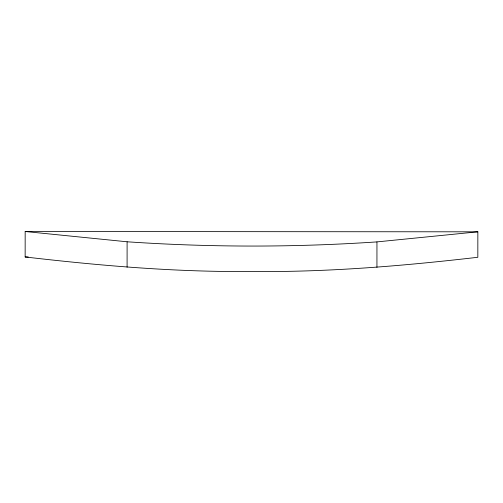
<?xml version="1.0" encoding="UTF-8"?>
<svg xmlns="http://www.w3.org/2000/svg" width="503" height="503" viewBox="0 0 503 503"><rect width="100%" height="100%" fill="white"/><g stroke="black" fill="none" stroke-linecap="round" stroke-linejoin="round"><path stroke-width="0.75" d="M25.15 256.964L25.169 231.506L477.85 231.82L477.831 257.278C402.884 265.949 327.61 272.286 252.097 271.494C176.176 272.23 100.499 265.735 25.15 256.964L28.281 256.964M127.089 267.238L127.102 241.786L25.169 231.506M376.942 267.357L376.954 241.899L477.85 231.82M376.954 241.899C293.809 247.489 210.248 247.432 127.102 241.786"/></g></svg>
